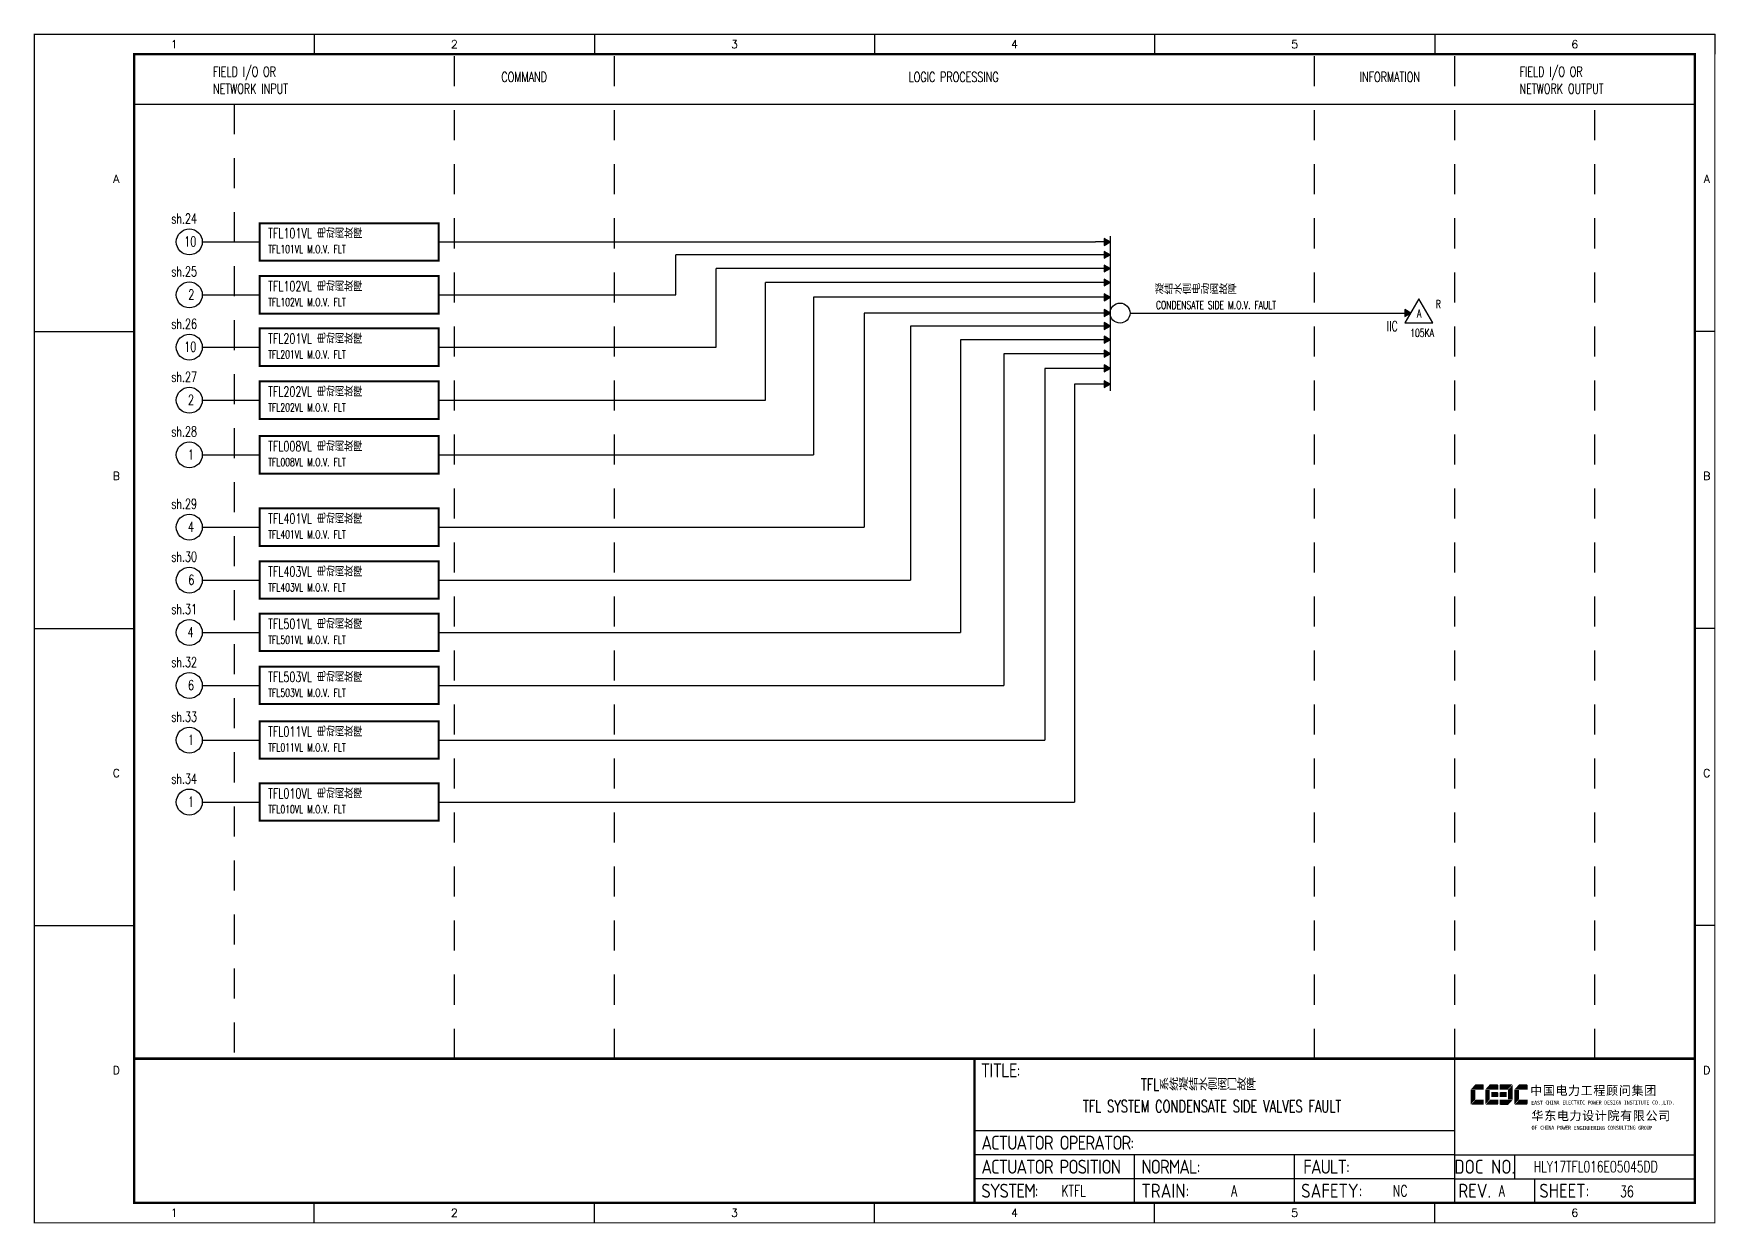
# Model space of a CAD drawing. Header units: millimetres. Extents: x 6586 to 9951, y 1074 to 5865.
# Drawn here: x 7729.5 to 8149.8, y 3187.9 to 3485.2 of the extents above; entities that cross this region are included whole.
import ezdxf
from ezdxf.enums import TextEntityAlignment as Align

# ---------------------------------------------------------------- set-up
doc = ezdxf.new("R2010")
doc.units = ezdxf.units.MM
doc.linetypes.add('JIS_02_0.7', pattern=[1.35, 0.75, -0.6])
for name, color, linetype in [('BORDER', 1, 'Continuous'), ('MLINE', 6, 'Continuous'), ('TITLE', 1, 'Continuous'), ('TK', 7, 'Continuous'), ('图框_外框线', 7, 'Continuous'), ('图框_标题栏文字', 6, 'Continuous')]:
    doc.layers.add(name, color=color, linetype=linetype)
doc.styles.add('ecepdi', font='simhei.ttf', dxfattribs={"width": 0.9})
doc.styles.get("Standard").update_dxf_attribs({"font": 'romans.shx', "width": 0.7, "bigfont": '@0hztxta.shx'})
doc.styles.add('工程字', font='gbenor.shx', dxfattribs={"bigfont": 'gbcbig.shx'})

# ---------------------------------------------------------------- blocks, each defined once
blk = doc.blocks.new('A$C1E0003F3')
h = blk.add_hatch(color=152)
edge = h.paths.add_edge_path()
edge.add_ellipse((5.15, 4.41), major_axis=(0, 0.211), ratio=0.769231, start_angle=-90, end_angle=0)
edge.add_line((5.15, 4.62), (3.22, 4.62))
edge.add_line((3.22, 4.62), (2.09, 3.35))
edge.add_line((2.09, 3.35), (5.32, 3.35))
edge.add_line((5.32, 3.35), (5.32, 4.41))
h.paths.add_polyline_path([(3.22, 3.23), (2.09, 3.23), (2.09, -0.36), (3.22, 0.91)])
edge = h.paths.add_edge_path()
edge.add_line((5.32, 0.81), (3.27, 0.81))
edge.add_line((3.27, 0.81), (2.13, -0.46))
edge.add_line((2.13, -0.46), (5.15, -0.46))
edge.add_ellipse((5.15, -0.25), major_axis=(0, 0.211), ratio=0.769231, start_angle=180, end_angle=270)
edge.add_line((5.32, -0.25), (5.32, 0.81))
h = blk.add_hatch(color=152)
edge = h.paths.add_edge_path()
edge.add_ellipse((8.78, 4.41), major_axis=(0, 0.211), ratio=0.769231, start_angle=-90, end_angle=0)
edge.add_line((8.78, 4.62), (6.84, 4.62))
edge.add_line((6.84, 4.62), (5.71, 3.35))
edge.add_line((5.71, 3.35), (8.94, 3.35))
edge.add_line((8.94, 3.35), (8.94, 4.41))
h.paths.add_polyline_path([(6.84, 3.23), (5.71, 3.23), (5.71, -0.36), (6.84, 0.91)])
edge = h.paths.add_edge_path()
edge.add_ellipse((8.78, 2.49), major_axis=(0, 0.211), ratio=0.769231, start_angle=-90, end_angle=0)
edge.add_line((8.78, 2.7), (7.22, 2.7))
edge.add_line((7.22, 2.7), (7.22, 1.44))
edge.add_line((7.22, 1.44), (8.78, 1.44))
edge.add_ellipse((8.78, 1.65), major_axis=(0, 0.211), ratio=0.769231, start_angle=180, end_angle=270)
edge.add_line((8.94, 1.65), (8.94, 2.49))
edge = h.paths.add_edge_path()
edge.add_line((8.94, 0.81), (6.89, 0.81))
edge.add_line((6.89, 0.81), (5.75, -0.46))
edge.add_line((5.75, -0.46), (8.78, -0.46))
edge.add_ellipse((8.78, -0.25), major_axis=(0, 0.211), ratio=0.769231, start_angle=180, end_angle=270)
edge.add_line((8.94, -0.25), (8.94, 0.81))
h = blk.add_hatch(color=1)
edge = h.paths.add_edge_path()
edge.add_line((12.48, 4.62), (9.46, 4.62))
edge.add_ellipse((9.46, 4.41), major_axis=(0, 0.211), ratio=0.769231, start_angle=0, end_angle=90)
edge.add_line((9.3, 4.41), (9.3, 3.35))
edge.add_line((9.3, 3.35), (11.35, 3.35))
edge.add_line((11.35, 3.35), (12.48, 4.62))
h.paths.add_polyline_path([(12.57, 4.56), (11.38, 3.23), (11.38, 0.93), (12.57, 0.93)])
edge = h.paths.add_edge_path()
edge.add_line((11.03, 2.7), (9.46, 2.7))
edge.add_ellipse((9.46, 2.49), major_axis=(0, 0.211), ratio=0.769231, start_angle=0, end_angle=90)
edge.add_line((9.3, 2.49), (9.3, 1.65))
edge.add_ellipse((9.46, 1.65), major_axis=(0, 0.211), ratio=0.769231, start_angle=90, end_angle=180)
edge.add_line((9.46, 1.44), (11.03, 1.44))
edge.add_line((11.03, 1.44), (11.03, 2.7))
h = blk.add_hatch(color=152)
edge = h.paths.add_edge_path()
edge.add_ellipse((16.11, 4.41), major_axis=(0, 0.211), ratio=0.769231, start_angle=-90, end_angle=0)
edge.add_line((16.11, 4.62), (14.14, 4.62))
edge.add_line((14.14, 4.62), (13, 3.35))
edge.add_line((13, 3.35), (16.27, 3.35))
edge.add_line((16.27, 3.35), (16.27, 4.41))
h.paths.add_polyline_path([(14.14, 3.23), (13, 3.23), (13, -0.36), (14.14, 0.91)])
edge = h.paths.add_edge_path()
edge.add_line((16.27, 0.81), (14.18, 0.81))
edge.add_line((14.18, 0.81), (13.04, -0.46))
edge.add_line((13.04, -0.46), (16.03, -0.46))
edge.add_ellipse((16.03, -0.15), major_axis=(0, 0.316), ratio=0.769231, start_angle=180, end_angle=270)
edge.add_line((16.27, -0.15), (16.27, 0.81))
h = blk.add_hatch(color=1)
edge = h.paths.add_edge_path()
edge.add_line((12.58, 0.79), (9.3, 0.79))
edge.add_line((9.3, 0.79), (9.3, -0.27))
edge.add_ellipse((9.46, -0.27), major_axis=(0, 0.211), ratio=0.769231, start_angle=90, end_angle=180)
edge.add_line((9.46, -0.48), (11.43, -0.48))
edge.add_line((11.43, -0.48), (12.58, 0.79))
at = {"layer": 'TITLE', "color": 7, "style": 'ecepdi'}
for s, p in [('中', (16.92, 1.94)), ('国', (20.09, 2)), ('电', (23.25, 1.99)), ('力', (26.39, 1.96)), ('程', (32.71, 1.98)), ('顾', (35.9, 1.98)), ('问', (39.09, 1.94)), ('集', (42.26, 1.98)), ('团', (45.42, 2.01)), ('工', (29.53, 1.95)), ('华', (17.24, -4.31)), ('东', (20.45, -4.29)), ('电', (23.62, -4.35)), ('力', (26.75, -4.32)), ('设', (29.92, -4.3)), ('计', (33.05, -4.31)), ('院', (36.26, -4.29)), ('有', (39.41, -4.29)), ('限', (42.57, -4.32)), ('公', (45.78, -4.38)), ('司', (48.91, -4.35))]:
    blk.add_text(s, height=2.2, dxfattribs=at).set_placement(p)
at = {"layer": 'TITLE', "color": 7, "style": 'ecepdi', "width": 0.975}
for s, p in [('E', (17.58, 0.02)), ('A', (18.29, 0.03)), ('S', (19, 0.03)), ('T', (19.7, 0.03)), ('C', (21.1, 0.09)), ('H', (21.77, 0.09)), ('I', (22.46, 0.09)), ('N', (23.17, 0.1)), ('A', (23.86, 0.1)), ('E', (25.35, 0.09)), ('L', (26.05, 0.11)), ('E', (26.76, 0.1)), ('C', (27.46, 0.12)), ('T', (28.18, 0.11)), ('R', (28.87, 0.1)), ('I', (29.57, 0.11)), ('C', (30.28, 0.1)), ('P', (31.64, 0.09)), ('O', (32.32, 0.08)), ('W', (33.03, 0.08)), ('E', (33.72, 0.08)), ('R', (34.42, 0.09)), ('D', (35.81, 0.1)), ('E', (36.52, 0.1)), ('S', (37.2, 0.1)), ('I', (37.91, 0.09)), ('G', (38.68, 0.11)), ('N', (39.38, 0.09)), ('I', (40.72, 0.07)), ('N', (41.43, 0.08)), ('S', (42.14, 0.08)), ('T', (42.83, 0.08)), ('I', (43.52, 0.09)), ('T', (44.22, 0.07)), ('U', (44.93, 0.07)), ('T', (45.63, 0.08)), ('E', (46.34, 0.09)), ('C', (47.76, 0.11)), ('O', (48.48, 0.1)), ('L', (50.56, 0.1)), ('T', (51.27, 0.1)), ('D', (51.96, 0.1)), ('.', (49.23, 0.1)), (',', (49.87, 0.1)), ('.', (52.72, 0.11)), ('O', (17.67, -6.18)), ('OF', (18.01, -6.2)), ('F', (18.37, -6.2)), ('C', (19.8, -6.19)), ('H', (20.47, -6.19)), ('I', (21.15, -6.19)), ('N', (21.87, -6.18)), ('A', (22.56, -6.18)), ('P', (23.98, -6.2)), ('O', (24.66, -6.21)), ('W', (25.36, -6.21)), ('E', (26.06, -6.21)), ('R', (26.75, -6.2)), ('E', (28.19, -6.24)), ('N', (28.91, -6.27)), ('G', (29.62, -6.26)), ('I', (30.32, -6.27)), ('N', (31.02, -6.27)), ('E', (31.7, -6.28)), ('E', (32.41, -6.27)), ('R', (33.1, -6.24)), ('I', (33.81, -6.24)), ('N', (34.51, -6.26)), ('G', (35.2, -6.24)), ('C', (36.61, -6.19)), ('O', (37.3, -6.21)), ('N', (38, -6.2)), ('S', (38.71, -6.21)), ('U', (39.41, -6.18)), ('L', (40.11, -6.18)), ('T', (40.81, -6.19)), ('I', (41.51, -6.21)), ('N', (42.2, -6.21)), ('G', (42.91, -6.17)), ('G', (44.29, -6.2)), ('R', (45, -6.21)), ('O', (45.69, -6.22)), ('U', (46.39, -6.2)), ('P', (47.1, -6.23))]:
    blk.add_text(s, height=1, dxfattribs=at).set_placement(p, align=Align.MIDDLE_CENTER)
blk = doc.blocks.new('A$C57484896')
for p, q in [((70, 297), (70, 292)), ((140, 297), (140, 292)), ((210, 297), (210, 292)), ((280, 297), (280, 292)), ((350, 297), (350, 292)), ((420, 297), (420, 292)), ((0, 222.75), (25, 222.75)), ((420, 222.75), (415, 222.75)), ((0, 148.5), (25, 148.5)), ((420, 148.5), (415, 148.5)), ((0, 74.25), (25, 74.25)), ((420, 74.25), (415, 74.25)), ((70, 0), (70, 5)), ((140, 0), (140, 5)), ((210, 0), (210, 5)), ((280, 0), (280, 5)), ((350, 0), (350, 5))]:
    blk.add_line(p, q)
at = {"layer": 'MLINE', "linetype": 'JIS_02_0.7', "ltscale": 10}
for p, q in [((105, 41), (105, 292)), ((145, 41), (145, 292)), ((320, 41), (320, 292)), ((355, 41), (355, 292)), ((50, 279.56), (50, 41)), ((390, 41), (390, 279.56))]:
    blk.add_line(p, q, dxfattribs=at)
at = {"layer": 'MLINE'}
blk.add_line((25, 279.56), (415, 279.56), dxfattribs=at)
at = {"layer": '图框_外框线'}
for p, q in [((355, 5), (355, 41)), ((355, 23), (235, 23)), ((355, 17), (235, 17)), ((275, 11), (275, 17)), ((315, 11), (315, 17)), ((355, 17), (415, 17)), ((370, 11), (370, 17)), ((355, 11), (235, 11)), ((355, 11), (235, 11)), ((275, 5), (275, 11)), ((315, 5), (315, 11)), ((355, 11), (415, 11)), ((375, 5), (375, 11))]:
    blk.add_line(p, q, dxfattribs=at)
for points, const_width in [([(0, 0), (420, 0), (420, 297), (0, 297)], 0.3), ([(25, 5), (415, 5), (415, 292), (25, 292)], 0.6)]:
    blk.add_lwpolyline(points, close=True, dxfattribs=dict(at, const_width=const_width))
at = {"layer": '图框_外框线', "const_width": 0.6}
blk.add_lwpolyline([(235, 41), (25, 41)], dxfattribs=at)
at = {"layer": '图框_外框线'}
blk.add_lwpolyline([(415, 41, 0.6, 0.6, 0), (235, 41, 0.6, 0.6, 0), (235, 5, 0, 0, 0)], format="xyseb", dxfattribs=at)
blk.add_blockref('A$C1E0003F3', (356.94, 29.95))
at = {"layer": 'MLINE', "char_height": 2.5, "width": 31.8959, "attachment_point": 1}
for s, insert in [('FIELD I/O OR', (44.67, 288.89)), ('COMMAND', (116.74, 287.58)), ('LOGIC PROCESSING', (218.52, 287.58)), ('INFORMATION', (331.25, 287.58)), ('FIELD I/O OR', (371.22, 288.89)), ('NETWORK INPUT', (44.67, 284.64)), ('NETWORK OUTPUT', (371.22, 284.64))]:
    blk.add_mtext(s, dxfattribs=dict(at, insert=insert))
at = {"layer": 'TK', "color": 3}
for s, p in [('1', (35, 294.5)), ('2', (105, 294.5)), ('3', (175, 294.5)), ('4', (245, 294.5)), ('5', (315, 294.5)), ('6', (385, 294.5)), ('1', (35, 2.5)), ('2', (105, 2.5)), ('3', (175, 2.5)), ('4', (245, 2.5)), ('5', (315, 2.5)), ('6', (385, 2.5))]:
    blk.add_text(s, height=2, dxfattribs=at).set_placement(p, align=Align.MIDDLE)
for s, p in [('A', (20.5, 259.88)), ('A', (418, 259.88)), ('B', (20.5, 185.62)), ('B', (418, 185.62)), ('C', (20.5, 111.38)), ('C', (418, 111.38)), ('D', (20.5, 37.12)), ('D', (418, 37.12))]:
    blk.add_text(s, height=2, dxfattribs=at).set_placement(p, align=Align.CENTER)
at = {"layer": '图框_标题栏文字', "char_height": 3.5, "style": '工程字'}
for s, insert, width, attachment_point in [('{\\T0.9; TITLE:}', (234.86, 38.09), 14.2249, 4), ('{\\T0.9; ACTUATOR OPERATOR:}', (235, 20), 40, 4), ('{\\T0.9; ACTUATOR POSITION}', (235, 14), 45, 4), ('{\\T0.9; NORMAL:}', (275, 14), 18.2557, 4), ('{\\T0.9; FAULT:}', (315.44, 14), 15, 4), ('DOC NO.', (362.5, 14), 15, 5), ('{\\T0.9; SYSTEM:}', (235, 8), 17.9526, 4), ('{\\T0.9; }TRAIN: ', (275, 8), 17.6638, 4), ('SAFETY:', (324.3, 8), 22.3993, 5), ('REV.', (360, 8), 10, 5), ('SHEET:', (382.42, 8), 20, 5)]:
    blk.add_mtext(s, dxfattribs=dict(at, insert=insert, width=width, attachment_point=attachment_point))

msp = doc.modelspace()

# ---------------------------------------------------------------- hatches: boundary and pattern name
msp.add_hatch(color=256).paths.add_polyline_path([(8073.66, 3415.36), (8072.16, 3416.23), (8072.16, 3414.5)])
at = {"layer": 'BORDER'}
for points in [[(7998.5, 3433.16), (7997, 3434.02), (7997, 3432.29)], [(7998.5, 3429.92), (7997, 3430.79), (7997, 3429.06)], [(7998.5, 3426.49), (7997, 3427.36), (7997, 3425.63)], [(7998.5, 3422.99), (7997, 3423.86), (7997, 3422.13)], [(7998.5, 3419.32), (7997, 3420.19), (7997, 3418.46)], [(7998.5, 3415.36), (7997, 3416.23), (7997, 3414.5)], [(7998.5, 3412.13), (7997, 3412.99), (7997, 3411.26)], [(7998.5, 3408.7), (7997, 3409.56), (7997, 3407.83)], [(7998.5, 3405.2), (7997, 3406.07), (7997, 3404.33)], [(7998.5, 3401.53), (7997, 3402.4), (7997, 3400.66)], [(7998.5, 3397.6), (7997, 3398.46), (7997, 3396.73)]]:
    msp.add_hatch(color=256, dxfattribs=at).paths.add_polyline_path(points)

# ---------------------------------------------------------------- linework, layer by layer
for p, q in [((7771.65, 3433.16), (7786.02, 3433.16)), ((7830.7, 3433.16), (7994.91, 3433.16)), ((7889.99, 3419.92), (7889.99, 3429.92)), ((7994.91, 3429.92), (7889.99, 3429.92)), ((7830.7, 3428.49), (7786.02, 3428.49)), ((7900.06, 3406.85), (7900.06, 3426.49)), ((7994.91, 3426.49), (7900.06, 3426.49)), ((7912.38, 3393.6), (7912.38, 3422.99)), ((7994.91, 3422.99), (7912.38, 3422.99)), ((7771.65, 3419.92), (7786.02, 3419.92)), ((7830.7, 3419.92), (7889.99, 3419.92)), ((7994.91, 3419.32), (7924.41, 3419.32)), ((7924.41, 3419.32), (7924.41, 3379.94)), ((7830.7, 3415.25), (7786.02, 3415.25)), ((7994.91, 3415.36), (7937.09, 3415.36)), ((7937.09, 3415.36), (7937.09, 3361.87)), ((8004.5, 3415.36), (8073.63, 3415.36)), ((7994.91, 3412.13), (7948.62, 3412.13)), ((7948.62, 3412.13), (7948.62, 3348.63)), ((7994.91, 3408.7), (7961.14, 3408.7)), ((7961.14, 3408.7), (7961.14, 3335.56)), ((7771.65, 3406.85), (7786.02, 3406.85)), ((7830.7, 3406.85), (7900.06, 3406.85)), ((7994.91, 3405.2), (7971.94, 3405.2)), ((7971.94, 3405.2), (7971.94, 3322.31)), ((7830.7, 3402.18), (7786.02, 3402.18)), ((7994.91, 3401.53), (7982.25, 3401.53)), ((7982.25, 3401.53), (7982.25, 3308.65)), ((7994.91, 3397.6), (7989.65, 3397.6)), ((7989.65, 3397.6), (7989.65, 3293.11)), ((7771.65, 3393.6), (7786.02, 3393.6)), ((7830.7, 3393.6), (7912.38, 3393.6)), ((7830.7, 3388.92), (7786.02, 3388.92)), ((7771.65, 3379.94), (7786.02, 3379.94)), ((7830.7, 3379.94), (7924.41, 3379.94)), ((7830.7, 3375.27), (7786.02, 3375.27)), ((7771.65, 3361.87), (7786.02, 3361.87)), ((7830.7, 3361.87), (7937.09, 3361.87)), ((7830.7, 3357.2), (7786.02, 3357.2)), ((7771.65, 3348.63), (7786.02, 3348.63)), ((7830.7, 3348.63), (7948.62, 3348.63)), ((7830.7, 3343.96), (7786.02, 3343.96)), ((7771.65, 3335.56), (7786.02, 3335.56)), ((7830.7, 3335.56), (7961.14, 3335.56)), ((7830.7, 3330.89), (7786.02, 3330.89)), ((7771.65, 3322.31), (7786.02, 3322.31)), ((7830.7, 3322.31), (7971.94, 3322.31)), ((7830.7, 3317.64), (7786.02, 3317.64)), ((7771.65, 3308.65), (7786.02, 3308.65)), ((7830.7, 3308.65), (7982.25, 3308.65)), ((7830.7, 3303.98), (7786.02, 3303.98)), ((7771.65, 3293.18), (7786.02, 3293.18)), ((7830.7, 3293.11), (7989.65, 3293.11)), ((7830.7, 3288.51), (7786.02, 3288.51))]:
    msp.add_line(p, q)
at = {"const_width": 0.5}
for points in [[(7786.02, 3437.83), (7830.7, 3437.83), (7830.7, 3428.49), (7786.02, 3428.49), (7786.02, 3437.83)], [(7786.02, 3424.59), (7830.7, 3424.59), (7830.7, 3415.25), (7786.02, 3415.25), (7786.02, 3424.59)], [(7786.02, 3411.52), (7830.7, 3411.52), (7830.7, 3402.18), (7786.02, 3402.18), (7786.02, 3411.52)], [(7786.02, 3398.27), (7830.7, 3398.27), (7830.7, 3388.92), (7786.02, 3388.92), (7786.02, 3398.27)], [(7786.02, 3384.61), (7830.7, 3384.61), (7830.7, 3375.27), (7786.02, 3375.27), (7786.02, 3384.61)], [(7786.02, 3366.54), (7830.7, 3366.54), (7830.7, 3357.2), (7786.02, 3357.2), (7786.02, 3366.54)], [(7786.02, 3353.3), (7830.7, 3353.3), (7830.7, 3343.96), (7786.02, 3343.96), (7786.02, 3353.3)], [(7786.02, 3340.23), (7830.7, 3340.23), (7830.7, 3330.89), (7786.02, 3330.89), (7786.02, 3340.23)], [(7786.02, 3326.98), (7830.7, 3326.98), (7830.7, 3317.64), (7786.02, 3317.64), (7786.02, 3326.98)], [(7786.02, 3313.32), (7830.7, 3313.32), (7830.7, 3303.98), (7786.02, 3303.98), (7786.02, 3313.32)], [(7786.02, 3297.85), (7830.7, 3297.85), (7830.7, 3288.51), (7786.02, 3288.51), (7786.02, 3297.85)]]:
    msp.add_lwpolyline(points, dxfattribs=at)
at = {"color": 1}
msp.add_lwpolyline([(8079.15, 3412.91), (8075.68, 3418.91), (8072.22, 3412.91)], close=True, dxfattribs=at)
msp.add_lwpolyline([(8073.66, 3415.36), (8072.16, 3416.23), (8072.16, 3414.5)], close=True)
for centre in [(7768.4, 3433.15), (7768.4, 3419.91), (7768.4, 3406.84), (7768.4, 3393.58), (7768.4, 3379.93), (7768.4, 3361.86), (7768.4, 3348.62), (7768.4, 3335.55), (7768.4, 3322.3), (7768.4, 3308.64), (7768.4, 3293.17)]:
    msp.add_circle(centre, 3.25, dxfattribs=at)
at = {"layer": 'BORDER'}
for p, q in [((7998.5, 3434.58), (7998.5, 3395.95)), ((7998.5, 3433.16), (7994.91, 3433.16)), ((7998.5, 3429.92), (7994.91, 3429.92)), ((7998.5, 3426.49), (7994.91, 3426.49)), ((7998.5, 3422.99), (7994.91, 3422.99)), ((7998.5, 3419.32), (7994.91, 3419.32)), ((7998.5, 3415.36), (7994.91, 3415.36)), ((8003.5, 3415.36), (8005.5, 3415.36)), ((7998.5, 3412.13), (7994.91, 3412.13)), ((7998.5, 3408.7), (7994.91, 3408.7)), ((7998.5, 3405.2), (7994.91, 3405.2)), ((7998.5, 3401.53), (7994.91, 3401.53)), ((7998.5, 3397.6), (7994.91, 3397.6))]:
    msp.add_line(p, q, dxfattribs=at)
for points in [[(7998.5, 3433.16), (7997, 3434.02), (7997, 3432.29)], [(7998.5, 3429.92), (7997, 3430.79), (7997, 3429.06)], [(7998.5, 3426.49), (7997, 3427.36), (7997, 3425.63)], [(7998.5, 3422.99), (7997, 3423.86), (7997, 3422.13)], [(7998.5, 3419.32), (7997, 3420.19), (7997, 3418.46)], [(7998.5, 3415.36), (7997, 3416.23), (7997, 3414.5)], [(7998.5, 3412.13), (7997, 3412.99), (7997, 3411.26)], [(7998.5, 3408.7), (7997, 3409.56), (7997, 3407.83)], [(7998.5, 3405.2), (7997, 3406.07), (7997, 3404.33)], [(7998.5, 3401.53), (7997, 3402.4), (7997, 3400.66)], [(7998.5, 3397.6), (7997, 3398.46), (7997, 3396.73)]]:
    msp.add_lwpolyline(points, close=True, dxfattribs=at)
msp.add_circle((8001, 3415.36), 2.5, dxfattribs=at)

# ---------------------------------------------------------------- block references
msp.add_blockref('A$C57484896', (7729.64, 3188.04))

# ---------------------------------------------------------------- texts
at = {"color": 1, "width": 0.7}
msp.add_text('A', height=2, dxfattribs=at).set_placement((8075.77, 3414.29), align=Align.CENTER)
at = {"width": 0.7}
for s, p in [('TFL系统凝结水侧阀门故障', (8006.23, 3221.1)), ('TFL SYSTEM CONDENSATE SIDE VALVES FAULT', (7991.74, 3215.66))]:
    msp.add_text(s, height=3, dxfattribs=at).set_placement(p)
at = {"attachment_point": 1}
for s, insert, char_height, width in [('sh.24', (7763.88, 3440.24), 2.5, 73.0067), ('10', (7767.12, 3434.5), 2.5, 73.0067), ('TFL101VL 电动阀故障', (7788.1, 3436.55), 2.5, 73.0067), ('TFL101VL {\\Fromans,hztxta|c134;M.O.V. FLT}', (7788.1, 3432.34), 2, 73.0067), ('sh.25', (7763.88, 3427.01), 2.5, 73.0067), ('2', (7768.13, 3421.26), 2.5, 73.0067), ('TFL102VL 电动阀故障', (7788.1, 3423.31), 2.5, 73.0067), ('凝结水侧电动阀故障', (8009.71, 3422.6), 2.5, 73.0067), ('TFL102VL {\\Fromans,hztxta|c134;M.O.V. FLT}', (7788.1, 3419.1), 2, 73.0067), ('{\\Fromans,hztxta|c134;CONDENSATE SIDE M.O.V. FAULT}', (8009.98, 3418.38), 2, 73.0067), ('R', (8079.9, 3418.61), 2, 73.0067), ('sh.26', (7763.88, 3413.93), 2.5, 73.0067), ('IIC', (8067.66, 3413.36), 2.5, 4.5039), ('TFL201VL 电动阀故障', (7788.1, 3410.24), 2.5, 73.0067), ('105KA', (8073.51, 3411.4), 2, 73.0067), ('10', (7767.12, 3408.19), 2.5, 73.0067), ('TFL201VL {\\Fromans,hztxta|c134;M.O.V. FLT}', (7788.1, 3406.03), 2, 73.0067), ('sh.27', (7763.88, 3400.68), 2.5, 73.0067), ('TFL202VL 电动阀故障', (7788.1, 3396.99), 2.5, 73.0067), ('2', (7768.07, 3394.94), 2.5, 73.0067), ('TFL202VL {\\Fromans,hztxta|c134;M.O.V. FLT}', (7788.1, 3392.78), 2, 73.0067), ('sh.28', (7763.88, 3387.02), 2.5, 73.0067), ('TFL008VL 电动阀故障', (7788.1, 3383.33), 2.5, 73.0067), ('1', (7768.07, 3381.28), 2.5, 73.0067), ('TFL008VL{\\Fromans,hztxta|c134; M.O.V. FLT}', (7788.1, 3379.12), 2, 73.0067), ('sh.29', (7763.88, 3368.95), 2.5, 73.0067), ('4', (7768.07, 3363.21), 2.5, 73.0067), ('TFL401VL 电动阀故障', (7788.1, 3365.26), 2.5, 73.0067), ('TFL401VL {\\Fromans,hztxta|c134;M.O.V. FLT}', (7788.1, 3361.05), 2, 73.0067), ('sh.30', (7763.88, 3355.72), 2.5, 73.0067), ('6', (7768.13, 3349.97), 2.5, 73.0067), ('TFL403VL 电动阀故障', (7788.1, 3352.03), 2.5, 73.0067), ('TFL403VL{\\Fromans,hztxta|c134; M.O.V. FLT}', (7788.1, 3347.82), 2, 73.0067), ('sh.31', (7763.88, 3342.64), 2.5, 73.0067), ('TFL501VL 电动阀故障', (7788.1, 3338.95), 2.5, 73.0067), ('4', (7767.95, 3336.9), 2.5, 73.0067), ('TFL501VL {\\Fromans,hztxta|c134;M.O.V. FLT}', (7788.1, 3334.74), 2, 73.0067), ('sh.32', (7763.88, 3329.39), 2.5, 73.0067), ('TFL503VL 电动阀故障', (7788.1, 3325.7), 2.5, 73.0067), ('6', (7768.07, 3323.65), 2.5, 73.0067), ('TFL503VL {\\Fromans,hztxta|c134;M.O.V. FLT}', (7788.1, 3321.49), 2, 73.0067), ('sh.33', (7763.88, 3315.74), 2.5, 73.0067), ('TFL011VL 电动阀故障', (7788.1, 3312.04), 2.5, 73.0067), ('1', (7768.07, 3309.99), 2.5, 73.0067), ('TFL011VL{\\Fromans,hztxta|c134; M.O.V. FLT}', (7788.1, 3307.83), 2, 73.0067), ('sh.34', (7763.88, 3300.26), 2.5, 73.0067), ('TFL010VL 电动阀故障', (7788.1, 3296.57), 2.5, 73.0067), ('1', (7768.07, 3294.52), 2.5, 73.0067), ('TFL010VL{\\Fromans,hztxta|c134; M.O.V. FLT}', (7788.1, 3292.36), 2, 73.0067), ('KTFL', (7986.39, 3197.44), 2.8, 8.5983), ('A', (8028.78, 3197.4), 2.8, 8.5983), ('NC', (8069.21, 3197.4), 2.8, 8.5983), ('A', (8095.65, 3197.4), 2.8, 8.5983)]:
    msp.add_mtext(s, dxfattribs=dict(at, insert=insert, char_height=char_height, width=width))
at = {"width": 0.7}
for tag, p, s in [('HLY17TFL016E05045DD', (8104.38, 3200.67), ''), ('36', (8126.02, 3194.44), '1')]:
    msp.add_attdef(tag, p, s, height=2.8, dxfattribs=at)

doc.saveas('drawing.dxf')
